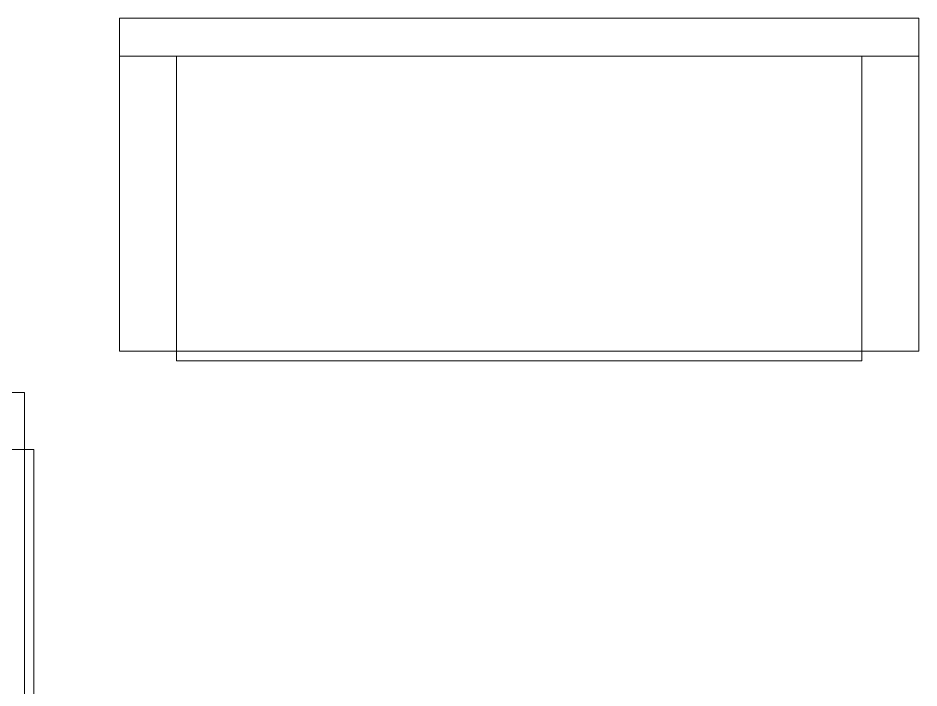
# Model space of a CAD drawing. Header units: inches. Extents: x -4061 to -1937, y 9836 to 11171.
# Drawn here: x -3770.7 to -3676.1, y 10048.7 to 10119.1 of the extents above; entities that cross this region are included whole.
import ezdxf

# ---------------------------------------------------------------- set-up
doc = ezdxf.new("R2010")
doc.units = ezdxf.units.IN
doc.header["$MEASUREMENT"] = 0
for name, color, linetype, lineweight in [('0-1', 7, 'Continuous', 5), ('0-2', 7, 'Continuous', 9), ('I-FURN', 30, 'Continuous', 9), ('I-FURN-2', 7, 'Continuous', 9)]:
    doc.layers.add(name, color=color, linetype=linetype, lineweight=lineweight)

# ---------------------------------------------------------------- blocks, each defined once
blk = doc.blocks.new('Couch-Both_Arms-Generic - 1-1372852-ENLARGED RCP - 1ST FLOOR PLAN - WEST')
at = {"layer": 'I-FURN'}
for p, q in [((-36, 18.5), (36, 18.5)), ((-36, -13.5), (-36, 18.5)), ((36, 18.5), (36, -13.5)), ((-42, 17.5), (-36, 17.5)), ((-42, -13.5), (-42, 17.5)), ((-36, 17.5), (-36, -13.5)), ((36, 17.5), (42, 17.5)), ((36, -13.5), (36, 17.5)), ((42, 17.5), (42, -13.5)), ((-42, -13.5), (42, -13.5)), ((-36, -13.5), (-42, -13.5)), ((36, -13.5), (-36, -13.5)), ((42, -13.5), (36, -13.5))]:
    blk.add_line(p, q, dxfattribs=at)
at = {"layer": 'I-FURN-2'}
for p, q in [((-42, 17.5), (42, 17.5)), ((-42, -17.5), (-42, 17.5)), ((42, 17.5), (42, -17.5)), ((42, -17.5), (-42, -17.5))]:
    blk.add_line(p, q, dxfattribs=at)
blk = doc.blocks.new('Couch-Both_Arms-Generic - 2-1352635-ENLARGED RCP - 1ST FLOOR PLAN - WEST')
at = {"layer": 'I-FURN'}
for p, q in [((-24, 13.5), (24, 13.5)), ((-18, 13.5), (-24, 13.5)), ((-24, 13.5), (-24, -17.5)), ((18, 13.5), (-18, 13.5)), ((-18, 13.5), (-18, -18.5)), ((-18, -17.5), (-18, 13.5)), ((18, -18.5), (18, 13.5)), ((24, 13.5), (18, 13.5)), ((18, 13.5), (18, -17.5)), ((24, -17.5), (24, 13.5)), ((-24, -17.5), (-18, -17.5)), ((18, -17.5), (24, -17.5)), ((-18, -18.5), (18, -18.5))]:
    blk.add_line(p, q, dxfattribs=at)
at = {"layer": 'I-FURN-2'}
for p, q in [((24, 17.5), (-24, 17.5)), ((-24, 17.5), (-24, -17.5)), ((24, -17.5), (24, 17.5)), ((-24, -17.5), (24, -17.5))]:
    blk.add_line(p, q, dxfattribs=at)
blk = doc.blocks.new('CTR - 1st Phase - Unit Layouts_rvt-1-ENLARGED RCP - 1ST FLOOR PLAN - WEST')
at = {"layer": '0-2'}
for name, p, rotation in [('Couch-Both_Arms-Generic - 1-1372852-ENLARGED RCP - 1ST FLOOR PLAN - WEST', (-3718.06, 10101.614), 180), ('Couch-Both_Arms-Generic - 2-1352635-ENLARGED RCP - 1ST FLOOR PLAN - WEST', (-3787.56, 10055.789), 89.99999999996997)]:
    blk.add_blockref(name, p, dxfattribs=dict(at, rotation=rotation))

msp = doc.modelspace()

# ---------------------------------------------------------------- block references
at = {"layer": '0-1'}
msp.add_blockref('CTR - 1st Phase - Unit Layouts_rvt-1-ENLARGED RCP - 1ST FLOOR PLAN - WEST', (0, 0), dxfattribs=at)

doc.saveas('drawing.dxf')
